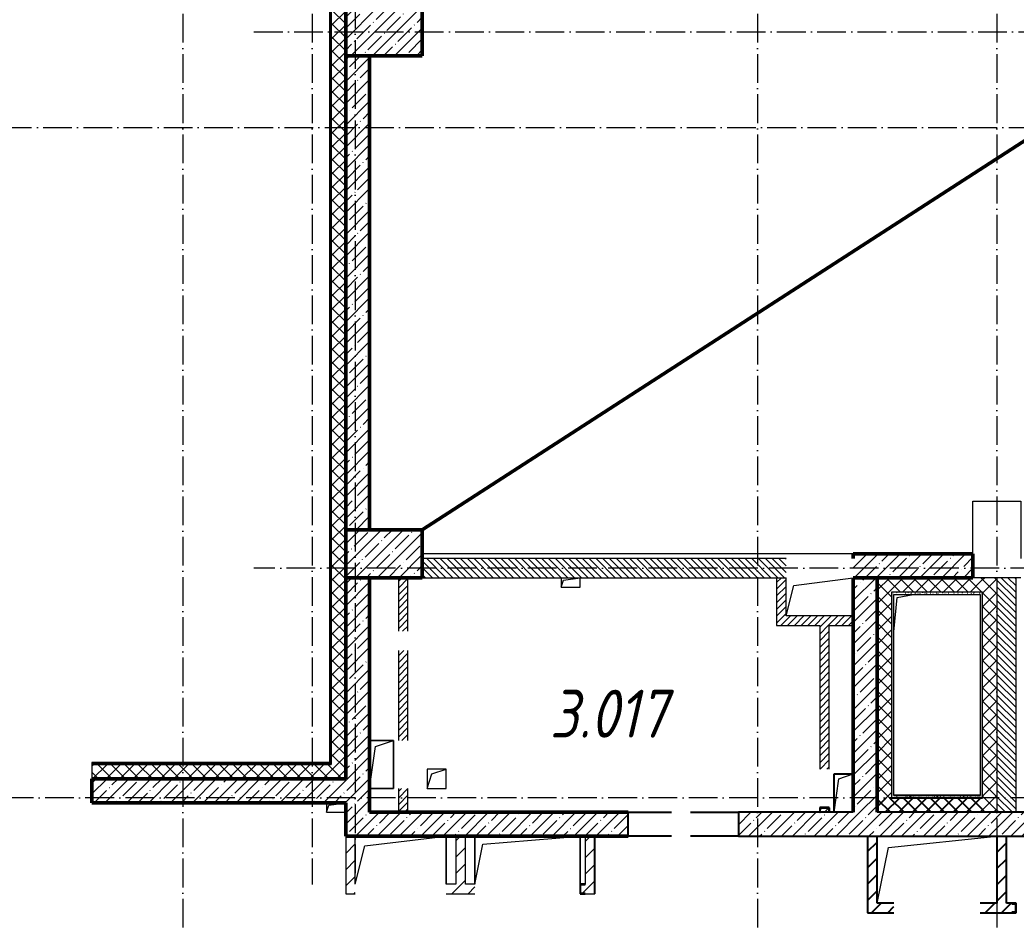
# Model space of a CAD drawing. Header units: millimetres. Extents: x -135211 to 49383, y -8033 to 228499.
# Drawn here: x -83144 to -72742, y 194196 to 203638 of the extents above; entities that cross this region are included whole.
import ezdxf

# ---------------------------------------------------------------- set-up
doc = ezdxf.new("R2010")
doc.units = ezdxf.units.MM
doc.linetypes.add('50_200_ШТРИХ_1Т_ш5_п1_п1_', pattern=[700, 500, -100, 0, -100])
for name, color, linetype, lineweight in [('A-DETL-____-OTLN-1', 7, 'Continuous', 50), ('A-FLOR-____-OTLN', 7, 'Continuous', 9), ('A-GENM-____-MCUT', 7, 'Continuous', 25), ('A-GENM-____-OTLN', 7, 'Continuous', 9), ('A-GENM-____-OTLN-1', 7, 'Continuous', 25), ('A-WALL-____-MCUT', 7, 'Continuous', 13), ('A-WALL-____-MCUT-1', 7, 'Continuous', 9), ('A-WALL-____-MCUT-2', 7, 'Continuous', 50), ('A-WALL-____-PATT-1', 7, 'Continuous', 9), ('A-WALL-FNSH-MCUT-1', 7, 'Continuous', 9), ('S-COLS-____-MCUT', 7, 'Continuous', 50), ('S-COLS-____-OTLN', 7, 'Continuous', 9), ('S-GRID-____-OTLN-1', 7, '50_200_ШТРИХ_1Т_ш5_п1_п1_', 9), ('Марки помещений', 7, 'Continuous', 9)]:
    doc.layers.add(name, color=color, linetype=linetype, lineweight=lineweight)
doc.layers.add('A-WALL-____-PATT-2', color=7, linetype='Continuous', lineweight=9, true_color=0x787878)
doc.styles.add('ISOCPEUR_I_2', font='isocpeui.ttf', dxfattribs={"width": 0.85, "height": 2.3})
pattern_1 = [(135, (-129942.255, 127932.027), (-35.35534, -35.35534), [])]
pattern_2 = [(45, (-129942.25, 127932.03), (-114.04925, 114.04925), []), (45, (-129828.2, 127932.03), (-114.04925, 114.04925), [201.612, -40.322, 3.353, -36.97])]
pattern_3 = [(45, (-129942.255, 127932.027), (-35.35534, 35.35534), [])]
pattern_4 = [(0, (-129942.255, 127932.027), (81.28, 20.32), [3.353, -57.607, 3.353, -57.607, -325.12]), (0, (-129942.255, 127932.027), (81.28, 20.32), [-121.92, 3.353, -118.567, 3.353, -57.607, -142.24]), (0, (-129942.255, 127932.027), (81.28, 20.32), [-304.8, 3.353, -37.287, 3.353, -98.247]), (120, (-129911.775, 127942.187), (-58.237636, 60.230545), [3.353, -57.607, 3.353, -57.607, -325.12]), (120, (-129911.775, 127942.187), (-58.237636, 60.230545), [-121.92, 3.353, -118.567, 3.353, -57.607, -142.24]), (120, (-129911.775, 127942.187), (-58.237636, 60.230545), [-304.8, 3.353, -37.287, 3.353, -98.247]), (240, (-129901.615, 127982.827), (-23.042364, -80.550545), [3.353, -57.607, 3.353, -57.607, -325.12]), (240, (-129901.615, 127982.827), (-23.042364, -80.550545), [-121.92, 3.353, -118.567, 3.353, -57.607, -142.24]), (240, (-129901.615, 127982.827), (-23.042364, -80.550545), [-304.8, 3.353, -37.287, 3.353, -98.247])]
pattern_5 = [(45, (-129942.25, 127932.03), (-70.71068, 70.71068), []), (135, (-129942.25, 127932.03), (-70.71068, -70.71068), [])]
pattern_6 = [(45, (-129942.25, 127932.03), (-84.85281, 84.85281), [])]

# ---------------------------------------------------------------- blocks, each defined once
blk = doc.blocks.new('BSC_Колонна _Прямоугольная - 500х800-V76-АР1_План отверстий 3 этажа в осях 1-64_Ю-ЯЯ')
at = {"layer": 'S-COLS-____-OTLN'}
h = blk.add_hatch(dxfattribs=at)
h.set_pattern_fill('FP_85', color=256, style=0, pattern_type=2)
h.set_pattern_definition([(315, (-75581.04, 50600), (114.04925, 114.04925), []), (315, (-75581.04, 50485.95), (114.04925, 114.04925), [201.613, -40.323, 3.353, -36.97])])
h.paths.add_polyline_path([(-250, -400), (250, -400), (250, 400), (-250, 400)], flags=0)
at = {"layer": 'S-COLS-____-MCUT'}
for p, q in [((250, 400), (-250, 400)), ((-250, 400), (-250, -400)), ((250, -400), (250, 400)), ((-250, -400), (250, -400))]:
    blk.add_line(p, q, dxfattribs=at)
blk = doc.blocks.new('BSC_Колонна _Прямоугольная - 500х800-V77-АР1_План отверстий 3 этажа в осях 1-64_Ю-ЯЯ')
at = {"layer": 'S-COLS-____-OTLN'}
h = blk.add_hatch(dxfattribs=at)
h.set_pattern_fill('FP_86', color=256, style=0, pattern_type=2)
h.set_pattern_definition([(315, (-70131.04, 50600), (114.04925, 114.04925), []), (315, (-70131.04, 50485.95), (114.04925, 114.04925), [201.613, -40.323, 3.353, -36.97])])
h.paths.add_polyline_path([(-250, -400), (250, -400), (250, 400), (-250, 400)], flags=0)
at = {"layer": 'S-COLS-____-MCUT'}
for p, q in [((250, 400), (-250, 400)), ((-250, 400), (-250, -400)), ((250, -400), (250, 400)), ((-250, -400), (250, -400))]:
    blk.add_line(p, q, dxfattribs=at)
blk = doc.blocks.new('BSC_Колонна _Прямоугольная - 500х800-V86-АР1_План отверстий 3 этажа в осях 1-64_Ю-ЯЯ')
at = {"layer": 'S-COLS-____-OTLN'}
for p, q in [((-250, 400), (-200, 400)), ((-250, -400), (-250, 200)), ((250, 150), (250, -400)), ((250, -400), (-250, -400))]:
    blk.add_line(p, q, dxfattribs=at)
blk = doc.blocks.new('154_Фахверк_СКБ_Швеллер - Тип_100_3960_зеркало-29769493-АР1_План отверстий 3 этажа в осях 1-64_Ю-ЯЯ')
at = {"layer": 'A-GENM-____-MCUT'}
for p, q in [((175, 50), (125, 50)), ((125, 50), (125, -50)), ((128, 47), (175, 47)), ((128, -47), (128, 47)), ((175, 47), (175, 50)), ((125, -50), (175, -50)), ((175, -47), (128, -47)), ((175, -50), (175, -47))]:
    blk.add_line(p, q, dxfattribs=at)
blk = doc.blocks.new('AR_Отверстие прямоугольное _в плите_ - AR_Отверстие прямоугольное _в плите_-V169-АР1_План отверстий 3 этажа в осях 1-64_Ю-ЯЯ')
at = {"layer": 'A-GENM-____-OTLN'}
for p, q in [((125, 250), (-125, 250)), ((-63, 188), (125, 250)), ((125, -250), (125, 250)), ((-125, -250), (-63, 188)), ((-125, -250), (125, -250))]:
    blk.add_line(p, q, dxfattribs=at)
blk = doc.blocks.new('AR_Отверстие прямоугольное _в плите_ - AR_Отверстие прямоугольное _в плите_-30459207-АР1_План отверстий 3 этажа в осях 1-64_Ю-ЯЯ')
at = {"layer": 'A-GENM-____-OTLN'}
for p, q in [((100, 100), (-100, 100)), ((-100, 100), (-100, -100)), ((-100, -100), (-50, 50)), ((-50, 50), (100, 100)), ((100, -100), (100, 100)), ((-100, -100), (100, -100))]:
    blk.add_line(p, q, dxfattribs=at)
blk = doc.blocks.new('AR_Отверстие прямоугольное _в плите_ - AR_Отверстие прямоугольное _в плите_-V173-АР1_План отверстий 3 этажа в осях 1-64_Ю-ЯЯ')
at = {"layer": 'A-GENM-____-OTLN'}
for p, q in [((100, 200), (-100, 200)), ((-100, 200), (-100, -200)), ((-100, -200), (-50, 150)), ((-50, 150), (100, 200))]:
    blk.add_line(p, q, dxfattribs=at)
blk = doc.blocks.new('AR_Отверстие прямоугольное _в плите_ - AR_Отверстие прямоугольное _в плите_-30510712-АР1_План отверстий 3 этажа в осях 1-64_Ю-ЯЯ')
at = {"layer": 'A-GENM-____-OTLN'}
for p, q in [((-100, 50), (-100, -50)), ((-100, -50), (-75, 25)), ((-75, 25), (100, 50)), ((-100, -50), (100, -50))]:
    blk.add_line(p, q, dxfattribs=at)
blk = doc.blocks.new('AR_Отверстие прямоугольное _в плите_ - AR_Отверстие прямоугольное _в плите_-V186-АР1_План отверстий 3 этажа в осях 1-64_Ю-ЯЯ')
at = {"layer": 'A-GENM-____-OTLN'}
for p, q in [((-100, 50), (-100, -50)), ((-100, -50), (-75, 25)), ((-75, 25), (100, 50)), ((100, -50), (100, 50)), ((-100, -50), (100, -50))]:
    blk.add_line(p, q, dxfattribs=at)
blk = doc.blocks.new('AR_Отверстие прямоугольное _в плите_ - AR_Отверстие прямоугольное _в плите_-30552508-АР1_План отверстий 3 этажа в осях 1-64_Ю-ЯЯ')
at = {"layer": 'A-GENM-____-OTLN'}
for p, q in [((-550, 250), (-550, -250)), ((-467, 167), (550, 250)), ((550, -250), (550, 250)), ((-550, -250), (-467, 167))]:
    blk.add_line(p, q, dxfattribs=at)
blk = doc.blocks.new('AR_Отверстие прямоугольное _в плите_ - AR_Отверстие прямоугольное _в плите_-30552516-АР1_План отверстий 3 этажа в осях 1-64_Ю-ЯЯ')
at = {"layer": 'A-GENM-____-OTLN'}
for p, q in [((-417, 1017), (-250, 1050)), ((-450, 658), (-417, 1017))]:
    blk.add_line(p, q, dxfattribs=at)
blk = doc.blocks.new('AR_Отверстие прямоугольное _в плите_ - AR_Отверстие прямоугольное _в плите_-30552779-АР1_План отверстий 3 этажа в осях 1-64_Ю-ЯЯ')
at = {"layer": 'A-GENM-____-OTLN'}
for p, q in [((-508, 233), (625, 350)), ((-625, -350), (-508, 233))]:
    blk.add_line(p, q, dxfattribs=at)
blk = doc.blocks.new('AR_Отверстие прямоугольное _в плите_ - AR_Отверстие прямоугольное _в плите_-30552525-АР1_План отверстий 3 этажа в осях 1-64_Ю-ЯЯ')
at = {"layer": 'A-GENM-____-OTLN'}
for p, q in [((-350, -200), (-270, 120)), ((-270, 120), (350, 200))]:
    blk.add_line(p, q, dxfattribs=at)
blk = doc.blocks.new('AR_Отверстие прямоугольное _в плите_ - AR_Отверстие прямоугольное _в плите_-30552717-АР1_План отверстий 3 этажа в осях 1-64_Ю-ЯЯ')
at = {"layer": 'A-GENM-____-OTLN'}
for p, q in [((-375, 150), (475, 250)), ((475, -250), (475, 250)), ((-475, -250), (-375, 150))]:
    blk.add_line(p, q, dxfattribs=at)
blk = doc.blocks.new('154_Стойка_СКБ_Швеллер - СМ-2180_100-28318692-АР1_План отверстий 3 этажа в осях 1-64_Ю-ЯЯ')
at = {"layer": 'A-GENM-____-MCUT'}
for p, q in [((171, 50), (125, 50)), ((125, 50), (125, -50)), ((129.5, 42.4), (171, 42.4)), ((129.5, -42.4), (129.5, 42.4)), ((171, 42.4), (171, 50)), ((125, -50), (171, -50)), ((171, -42.4), (129.5, -42.4)), ((171, -50), (171, -42.4))]:
    blk.add_line(p, q, dxfattribs=at)
blk = doc.blocks.new('154_Фахверк_СКБ_Швеллер - Тип_100_3960_зеркало-36793856-АР1_План отверстий 3 этажа в осях 1-64_Ю-ЯЯ')
at = {"layer": 'A-GENM-____-MCUT'}
for p, q in [((175, 50), (125, 50)), ((125, 50), (125, -50)), ((128, 47), (175, 47)), ((128, -47), (128, 47)), ((175, 47), (175, 50)), ((125, -50), (175, -50)), ((175, -47), (128, -47)), ((175, -50), (175, -47))]:
    blk.add_line(p, q, dxfattribs=at)

msp = doc.modelspace()

# ---------------------------------------------------------------- hatches: boundary and pattern name
h = msp.add_hatch()
h.set_pattern_fill('FP_4', color=256, style=0, pattern_type=2)
h.set_pattern_definition(pattern_5)
h.paths.add_polyline_path([(-73117.3, 195363.1), (-73092.3, 195363.1), (-73092.3, 195513.1), (-74192.3, 195513.1), (-74192.3, 195363.1), (-73397.4, 195363.1)], flags=0)
h = msp.add_hatch()
h.set_pattern_fill('FP_155', color=256, style=0, pattern_type=2)
h.set_pattern_definition(pattern_4)
h.paths.add_polyline_path([(-73117.3, 195513.1), (-73117.3, 195538.1), (-74042.3, 195538.1), (-74042.3, 195513.1), (-73397.4, 195513.1)], flags=0)
h = msp.add_hatch()
h.set_pattern_fill('FP_7', color=256, style=0, pattern_type=2)
h.set_pattern_definition(pattern_6)
h.paths.add_polyline_path([(-74192.3, 194313.1), (-74192.3, 195113.1), (-74292.3, 195113.1), (-74292.3, 194313.1)], flags=0)
h = msp.add_hatch()
h.set_pattern_fill('FP_7', color=256, style=0, pattern_type=2)
h.set_pattern_definition(pattern_6)
h.paths.add_polyline_path([(-72842.3, 194413.1), (-72842.3, 195113.1), (-72942.3, 195113.1), (-72942.3, 194413.1)], flags=0)
h = msp.add_hatch()
h.set_pattern_fill('FP_7', color=256, style=0, pattern_type=2)
h.set_pattern_definition(pattern_6)
h.paths.add_polyline_path([(-74017.3, 194313.1), (-74017.3, 194413.1), (-74192.3, 194413.1), (-74192.3, 194313.1)], flags=0)
h.paths.add_polyline_path([(-71996.3, 194313.1), (-71842.3, 194313.1), (-71842.3, 194413.1), (-71996.3, 194413.1), (-71996.3, 194405.5), (-72037.8, 194405.5), (-72037.8, 194320.7), (-71996.3, 194320.7)], flags=0)
h.paths.add_polyline_path([(-73117.3, 194313.1), (-72788.3, 194313.1), (-72788.3, 194320.7), (-72746.8, 194320.7), (-72746.8, 194405.5), (-72788.3, 194405.5), (-72788.3, 194413.1), (-73117.3, 194413.1), (-73117.3, 194320.7)], flags=0)
at = {"layer": 'A-WALL-____-PATT-1'}
h = msp.add_hatch(dxfattribs=at)
h.set_pattern_fill('FP_4', color=256, style=0, pattern_type=2)
h.set_pattern_definition(pattern_5)
h.paths.add_polyline_path([(-79742.3, 195713.1), (-79742.3, 213613.1), (-79892.3, 213613.1), (-79892.3, 195713.1)], flags=0)
h = msp.add_hatch(dxfattribs=at)
h.set_pattern_fill('FP_12', color=256, style=0, pattern_type=2)
h.set_pattern_definition(pattern_2)
h.paths.add_polyline_path([(-79492.3, 198313.1), (-79492.3, 203263.1), (-79742.3, 203263.1), (-79742.3, 198313.1)], flags=0)
h = msp.add_hatch(dxfattribs=at)
h.set_pattern_fill('FP_12', color=256, style=0, pattern_type=2)
h.set_pattern_definition(pattern_2)
h.paths.add_polyline_path([(-74442.3, 197813.1), (-73192.3, 197813.1), (-73192.3, 198063.1), (-74442.3, 198063.1), (-74442.3, 198013.1)], flags=0)
h = msp.add_hatch(dxfattribs=at)
h.set_pattern_fill('FP_9', color=256, style=0, pattern_type=2)
h.set_pattern_definition(pattern_1)
h.paths.add_polyline_path([(-75142.3, 197813.1), (-75142.3, 198013.1), (-78942.3, 198013.1), (-78942.3, 197813.1), (-75164.9, 197813.1)], flags=0)
h = msp.add_hatch(dxfattribs=at)
h.set_pattern_fill('FP_12', color=256, style=0, pattern_type=2)
h.set_pattern_definition(pattern_2)
h.paths.add_polyline_path([(-79742.3, 195113.1), (-79492.3, 195113.1), (-79492.3, 197813.1), (-79742.3, 197813.1), (-79742.3, 195463.1)], flags=0)
h = msp.add_hatch(dxfattribs=at)
h.set_pattern_fill('FP_8', color=256, style=0, pattern_type=2)
h.set_pattern_definition(pattern_3)
h.paths.add_polyline_path([(-79092.3, 195363.1), (-79092.3, 195613.1), (-79192.3, 195613.1), (-79192.3, 195363.1)], flags=0)
h.paths.add_polyline_path([(-79192.3, 196113.1), (-79092.3, 196113.1), (-79092.3, 197053.1), (-79192.3, 197053.1), (-79192.3, 196456.9)], flags=0)
h.paths.add_polyline_path([(-79192.3, 197253.1), (-79092.3, 197253.1), (-79092.3, 197813.1), (-79192.3, 197813.1)], flags=0)
h = msp.add_hatch(dxfattribs=at)
h.set_pattern_fill('FP_8', color=256, style=0, pattern_type=2)
h.set_pattern_definition(pattern_3)
h.paths.add_polyline_path([(-75242.3, 197313.1), (-75142.3, 197313.1), (-75142.3, 197813.1), (-75242.3, 197813.1)], flags=0)
h = msp.add_hatch(dxfattribs=at)
h.set_pattern_fill('FP_12', color=256, style=0, pattern_type=2)
h.set_pattern_definition(pattern_2)
h.paths.add_polyline_path([(-74442.3, 195363.1), (-74192.3, 195363.1), (-74192.3, 197813.1), (-74442.3, 197813.1), (-74442.3, 196456.9)], flags=0)
h = msp.add_hatch(dxfattribs=at)
h.set_pattern_fill('FP_4', color=256, style=0, pattern_type=2)
h.set_pattern_definition(pattern_5)
h.paths.add_polyline_path([(-74042.3, 195513.1), (-74042.3, 197813.1), (-74192.3, 197813.1), (-74192.3, 195513.1)], flags=0)
h = msp.add_hatch(dxfattribs=at)
h.set_pattern_fill('FP_4', color=256, style=0, pattern_type=2)
h.set_pattern_definition(pattern_5)
h.paths.add_polyline_path([(-74017.3, 197663.1), (-73092.3, 197663.1), (-73092.3, 197813.1), (-74042.3, 197813.1), (-74042.3, 197663.1)], flags=0)
h = msp.add_hatch(dxfattribs=at)
h.set_pattern_fill('FP_4', color=256, style=0, pattern_type=2)
h.set_pattern_definition(pattern_5)
h.paths.add_polyline_path([(-73092.3, 195363.1), (-72942.3, 195363.1), (-72942.3, 197813.1), (-73092.3, 197813.1), (-73092.3, 195513.1)], flags=0)
h = msp.add_hatch(dxfattribs=at)
h.set_pattern_fill('FP_9', color=256, style=0, pattern_type=2)
h.set_pattern_definition(pattern_1)
h.paths.add_polyline_path([(-72742.3, 195363.1), (-72742.3, 197813.1), (-72942.3, 197813.1), (-72942.3, 195363.1)], flags=0)
h = msp.add_hatch(dxfattribs=at)
h.set_pattern_fill('FP_8', color=256, style=0, pattern_type=2)
h.set_pattern_definition(pattern_3)
h.paths.add_polyline_path([(-74692.3, 197313.1), (-74442.3, 197313.1), (-74442.3, 197413.1), (-75142.3, 197413.1), (-75142.3, 197313.1), (-74792.3, 197313.1)], flags=0)
h = msp.add_hatch(dxfattribs=at)
h.set_pattern_fill('FP_8', color=256, style=0, pattern_type=2)
h.set_pattern_definition(pattern_3)
h.paths.add_polyline_path([(-74695.3, 195363.1), (-74695.3, 195410.1), (-74789.3, 195410.1), (-74789.3, 195363.1), (-74742.3, 195363.1)], flags=0)
h.paths.add_polyline_path([(-74692.3, 195813.1), (-74692.3, 197313.1), (-74792.3, 197313.1), (-74792.3, 195813.1)], flags=0)
h = msp.add_hatch(dxfattribs=at)
h.set_pattern_fill('FP_4', color=256, style=0, pattern_type=2)
h.set_pattern_definition(pattern_5)
h.paths.add_polyline_path([(-79892.3, 195713.1), (-79892.3, 195863.1), (-82392.3, 195863.1), (-82392.3, 195713.1), (-80067.2, 195713.1)], flags=0)
h.paths.add_polyline_path([(-84192.3, 195713.1), (-84192.3, 195863.1), (-84692.3, 195863.1), (-84692.3, 195713.1)], flags=0)
h = msp.add_hatch(dxfattribs=at)
h.set_pattern_fill('FP_12', color=256, style=0, pattern_type=2)
h.set_pattern_definition(pattern_2)
h.paths.add_polyline_path([(-79742.3, 195463.1), (-79742.3, 195713.1), (-82392.3, 195713.1), (-82392.3, 195463.1), (-80467.3, 195463.1)], flags=0)
h = msp.add_hatch(dxfattribs=at)
h.set_pattern_fill('FP_12', color=256, style=0, pattern_type=2)
h.set_pattern_definition(pattern_2)
h.paths.add_polyline_path([(-66945.3, 195113.1), (-66692.3, 195113.1), (-66692.3, 195363.1), (-67992.3, 195363.1), (-67992.3, 195113.1)], flags=0)
h.paths.add_polyline_path([(-68992.3, 195113.1), (-68992.3, 195363.1), (-69992.3, 195363.1), (-69992.3, 195113.1), (-69862.5, 195113.1)], flags=0)
h.paths.add_polyline_path([(-71630, 195113.1), (-71142.3, 195113.1), (-71142.3, 195363.1), (-75642.3, 195363.1), (-75642.3, 195113.1), (-72513.7, 195113.1)], flags=0)
h.paths.add_polyline_path([(-77242.3, 195113.1), (-76792.3, 195113.1), (-76792.3, 195363.1), (-79492.3, 195363.1), (-79492.3, 195113.1), (-78492.3, 195113.1)], flags=0)
h = msp.add_hatch(dxfattribs=at)
h.set_pattern_fill('FP_7', color=256, style=0, pattern_type=2)
h.set_pattern_definition(pattern_6)
h.paths.add_polyline_path([(-79642.3, 194513.1), (-79642.3, 195113.1), (-79742.3, 195113.1), (-79742.3, 194513.1)], flags=0)
h = msp.add_hatch(dxfattribs=at)
h.set_pattern_fill('FP_7', color=256, style=0, pattern_type=2)
h.set_pattern_definition(pattern_6)
h.paths.add_polyline_path([(-78492.3, 194613.1), (-78492.3, 195113.1), (-78592.3, 195113.1), (-78592.3, 194613.1)], flags=0)
h = msp.add_hatch(dxfattribs=at)
h.set_pattern_fill('FP_7', color=256, style=0, pattern_type=2)
h.set_pattern_definition(pattern_6)
h.paths.add_polyline_path([(-77142.3, 194613.1), (-77142.3, 195113.1), (-77242.3, 195113.1), (-77242.3, 194613.1)], flags=0)
h = msp.add_hatch(dxfattribs=at)
h.set_pattern_fill('FP_7', color=256, style=0, pattern_type=2)
h.set_pattern_definition(pattern_6)
h.paths.add_polyline_path([(-77142.3, 194513.1), (-77142.3, 194613.1), (-77242.3, 194613.1), (-77242.3, 194610.1), (-77289.3, 194610.1), (-77289.3, 194516.1), (-77242.3, 194516.1), (-77242.3, 194513.1)], flags=0)
h.paths.add_polyline_path([(-78692.3, 194513.1), (-78392.3, 194513.1), (-78392.3, 194613.1), (-78692.3, 194613.1), (-78692.3, 194595.7)], flags=0)
at = {"layer": 'A-WALL-____-PATT-2'}
h = msp.add_hatch(dxfattribs=at)
h.set_pattern_fill('FP_155', color=256, style=0, pattern_type=2)
h.set_pattern_definition(pattern_4)
h.paths.add_polyline_path([(-74042.3, 195538.1), (-74017.3, 195538.1), (-74017.3, 197663.1), (-74042.3, 197663.1), (-74042.3, 196456.9)], flags=0)
h = msp.add_hatch(dxfattribs=at)
h.set_pattern_fill('FP_155', color=256, style=0, pattern_type=2)
h.set_pattern_definition(pattern_4)
h.paths.add_polyline_path([(-74017.3, 197638.1), (-73117.3, 197638.1), (-73117.3, 197663.1), (-74017.3, 197663.1)], flags=0)
h = msp.add_hatch(dxfattribs=at)
h.set_pattern_fill('FP_155', color=256, style=0, pattern_type=2)
h.set_pattern_definition(pattern_4)
h.paths.add_polyline_path([(-73117.3, 195513.1), (-73092.3, 195513.1), (-73092.3, 197663.1), (-73117.3, 197663.1), (-73117.3, 195538.1)], flags=0)

# ---------------------------------------------------------------- linework, layer by layer
for p, q in [((-74642.3, 195763.1), (-74442.3, 195763.1)), ((-74642.3, 195363.1), (-74642.3, 195763.1)), ((-74042.3, 195513.1), (-73092.3, 195513.1)), ((-73117.3, 195538.1), (-74017.3, 195538.1)), ((-76792.3, 195113.1), (-76792.3, 195363.1)), ((-76792.3, 195363.1), (-76340.9, 195363.1)), ((-76140.9, 195363.1), (-75642.3, 195363.1)), ((-74792.3, 195363.1), (-75642.3, 195363.1)), ((-75642.3, 195363.1), (-75642.3, 195113.1)), ((-74695.3, 195363.1), (-74789.3, 195363.1)), ((-74442.3, 195363.1), (-74692.3, 195363.1)), ((-72392.3, 195363.1), (-74192.3, 195363.1)), ((-77142.3, 194513.1), (-77142.3, 195113.1)), ((-76340.9, 195113.1), (-76792.3, 195113.1)), ((-75642.3, 195113.1), (-76140.9, 195113.1)), ((-75642.3, 195113.1), (-71142.3, 195113.1)), ((-74292.3, 195113.1), (-74292.3, 194313.1)), ((-74192.3, 194413.1), (-74192.3, 195113.1)), ((-72942.3, 195113.1), (-72942.3, 194413.1)), ((-72842.3, 194413.1), (-72842.3, 195113.1)), ((-74017.3, 194413.1), (-74192.3, 194413.1)), ((-72942.3, 194413.1), (-73117.3, 194413.1)), ((-72788.3, 194413.1), (-72842.3, 194413.1)), ((-74292.3, 194313.1), (-74017.3, 194313.1)), ((-73117.3, 194313.1), (-72788.3, 194313.1))]:
    msp.add_line(p, q)
at = {"layer": 'A-DETL-____-OTLN-1'}
msp.add_line((-56042.3, 213113.1), (-78942.3, 198313.1), dxfattribs=at)
at = {"layer": 'A-FLOR-____-OTLN'}
for p, q in [((-74442.3, 198063.1), (-78942.3, 198063.1)), ((-79492.3, 196113.1), (-79242.3, 196113.1)), ((-79242.3, 196113.1), (-79242.3, 195613.1)), ((-79242.3, 195613.1), (-79492.3, 195613.1)), ((-78692.3, 195113.1), (-78692.3, 194613.1)), ((-78392.3, 194613.1), (-78392.3, 195113.1)), ((-77292.3, 195113.1), (-77292.3, 194613.1))]:
    msp.add_line(p, q, dxfattribs=at)
at = {"layer": 'A-WALL-____-MCUT'}
for p, q in [((-75142.3, 198013.1), (-78942.3, 198013.1)), ((-78942.3, 197813.1), (-75142.3, 197813.1)), ((-72742.3, 197813.1), (-72942.3, 197813.1)), ((-72942.3, 197813.1), (-72942.3, 195363.1)), ((-72742.3, 195363.1), (-72742.3, 197813.1))]:
    msp.add_line(p, q, dxfattribs=at)
at = {"layer": 'A-WALL-____-MCUT-1'}
for p, q in [((-79904.3, 213863.1), (-79904.3, 195875.1)), ((-79898.3, 213863.1), (-79898.3, 195869.1)), ((-79892.3, 213613.1), (-79892.3, 195863.1)), ((-72942.3, 197813.1), (-73192.3, 197813.1)), ((-74042.3, 197663.1), (-74042.3, 195513.1)), ((-73092.3, 197663.1), (-74042.3, 197663.1)), ((-73092.3, 195513.1), (-73092.3, 197663.1)), ((-79904.3, 195875.1), (-82392.3, 195875.1)), ((-79898.3, 195869.1), (-82392.3, 195869.1)), ((-82392.3, 195863.1), (-82392.3, 195713.1))]:
    msp.add_line(p, q, dxfattribs=at)
at = {"layer": 'A-WALL-____-MCUT-2'}
for p, q in [((-79742.3, 203263.1), (-79742.3, 198313.1)), ((-79492.3, 198313.1), (-79492.3, 203263.1)), ((-73192.3, 198063.1), (-74442.3, 198063.1)), ((-74442.3, 198063.1), (-74442.3, 198013.1)), ((-73192.3, 197813.1), (-73192.3, 198063.1)), ((-79742.3, 197813.1), (-79742.3, 195713.1)), ((-79492.3, 195363.1), (-79492.3, 197813.1)), ((-74442.3, 197813.1), (-74442.3, 195363.1)), ((-74442.3, 197813.1), (-73192.3, 197813.1)), ((-74192.3, 195363.1), (-74192.3, 197813.1)), ((-82392.3, 195713.1), (-82392.3, 195463.1)), ((-79742.3, 195713.1), (-82392.3, 195713.1)), ((-82392.3, 195463.1), (-79742.3, 195463.1)), ((-79742.3, 195463.1), (-79742.3, 195113.1)), ((-76792.3, 195363.1), (-79492.3, 195363.1)), ((-79742.3, 195113.1), (-76792.3, 195113.1))]:
    msp.add_line(p, q, dxfattribs=at)
at = {"layer": 'A-WALL-FNSH-MCUT-1'}
for p, q in [((-79912.3, 213863.1), (-79912.3, 195883.1)), ((-79192.3, 197813.1), (-79192.3, 197253.1)), ((-79092.3, 197253.1), (-79092.3, 197813.1)), ((-75242.3, 197813.1), (-75242.3, 197313.1)), ((-75142.3, 197413.1), (-75142.3, 197813.1)), ((-75142.3, 197813.1), (-75142.3, 197813.1)), ((-74017.3, 195538.1), (-74017.3, 197638.1)), ((-74017.3, 197638.1), (-73117.3, 197638.1)), ((-73117.3, 197638.1), (-73117.3, 195538.1)), ((-74442.3, 197413.1), (-75142.3, 197413.1)), ((-75242.3, 197313.1), (-74792.3, 197313.1)), ((-74792.3, 197313.1), (-74792.3, 195813.1)), ((-74692.3, 195813.1), (-74692.3, 197313.1)), ((-74692.3, 197313.1), (-74442.3, 197313.1)), ((-79192.3, 197053.1), (-79192.3, 196113.1)), ((-79092.3, 196113.1), (-79092.3, 197053.1)), ((-79912.3, 195883.1), (-82392.3, 195883.1)), ((-82392.3, 195883.1), (-82392.3, 195863.1)), ((-82392.3, 195863.1), (-79892.3, 195863.1)), ((-79192.3, 195613.1), (-79192.3, 195363.1)), ((-79092.3, 195363.1), (-79092.3, 195613.1)), ((-79742.3, 195113.1), (-79742.3, 194513.1)), ((-79642.3, 194613.1), (-79642.3, 195113.1)), ((-78592.3, 195113.1), (-78592.3, 194613.1)), ((-78492.3, 194613.1), (-78492.3, 195113.1)), ((-77242.3, 195113.1), (-77242.3, 194613.1)), ((-79742.3, 194513.1), (-79642.3, 194513.1)), ((-78592.3, 194613.1), (-78692.3, 194613.1)), ((-78692.3, 194513.1), (-78392.3, 194513.1)), ((-78392.3, 194613.1), (-78492.3, 194613.1)), ((-77242.3, 194513.1), (-77142.3, 194513.1))]:
    msp.add_line(p, q, dxfattribs=at)
at = {"layer": 'S-GRID-____-OTLN-1', "color": 251, "ltscale": 0.6, "true_color": 0x636466}
for p, q in [((-81442.3, 218824.9), (-81442.3, 180823.6)), ((-80092.3, 218824.9), (-80092.3, 194607.5)), ((-75442.3, 218824.9), (-75442.3, 180823.6)), ((-72942.3, 218824.9), (-72942.3, 180823.6)), ((-79642.3, 218551.5), (-79642.3, 194607.5)), ((-80700.2, 203513.1), (-25867.8, 203513.1)), ((-95504.8, 202513.1), (-25867.8, 202513.1)), ((-25867.8, 197913.1), (-80700.2, 197913.1)), ((-25867.8, 195513.1), (-134611, 195513.1))]:
    msp.add_line(p, q, dxfattribs=at)

# ---------------------------------------------------------------- block references
for name, p in [('AR_Отверстие прямоугольное _в плите_ - AR_Отверстие прямоугольное _в плите_-V173-АР1_План отверстий 3 этажа в осях 1-64_Ю-ЯЯ', (-74542.3, 195563.1)), ('AR_Отверстие прямоугольное _в плите_ - AR_Отверстие прямоугольное _в плите_-30552779-АР1_План отверстий 3 этажа в осях 1-64_Ю-ЯЯ', (-73567.3, 194763.1))]:
    msp.add_blockref(name, p)
for name, p, rotation in [('154_Фахверк_СКБ_Швеллер - Тип_100_3960_зеркало-29769493-АР1_План отверстий 3 этажа в осях 1-64_Ю-ЯЯ', (-74742.3, 195538.1), 270), ('154_Стойка_СКБ_Швеллер - СМ-2180_100-28318692-АР1_План отверстий 3 этажа в осях 1-64_Ю-ЯЯ', (-72617.3, 194363.1), 180)]:
    msp.add_blockref(name, p, dxfattribs=dict(rotation=rotation))
at = {"layer": 'A-GENM-____-OTLN'}
for name, p in [('AR_Отверстие прямоугольное _в плите_ - AR_Отверстие прямоугольное _в плите_-V186-АР1_План отверстий 3 этажа в осях 1-64_Ю-ЯЯ', (-77392.3, 197763.1)), ('AR_Отверстие прямоугольное _в плите_ - AR_Отверстие прямоугольное _в плите_-30552525-АР1_План отверстий 3 этажа в осях 1-64_Ю-ЯЯ', (-74792.3, 197613.1)), ('AR_Отверстие прямоугольное _в плите_ - AR_Отверстие прямоугольное _в плите_-30552516-АР1_План отверстий 3 этажа в осях 1-64_Ю-ЯЯ', (-73567.3, 196588.1)), ('AR_Отверстие прямоугольное _в плите_ - AR_Отверстие прямоугольное _в плите_-V169-АР1_План отверстий 3 этажа в осях 1-64_Ю-ЯЯ', (-79367.3, 195863.1)), ('AR_Отверстие прямоугольное _в плите_ - AR_Отверстие прямоугольное _в плите_-30459207-АР1_План отверстий 3 этажа в осях 1-64_Ю-ЯЯ', (-78792.3, 195713.1)), ('AR_Отверстие прямоугольное _в плите_ - AR_Отверстие прямоугольное _в плите_-30510712-АР1_План отверстий 3 этажа в осях 1-64_Ю-ЯЯ', (-79842.3, 195413.1)), ('AR_Отверстие прямоугольное _в плите_ - AR_Отверстие прямоугольное _в плите_-30552717-АР1_План отверстий 3 этажа в осях 1-64_Ю-ЯЯ', (-79167.3, 194863.1)), ('AR_Отверстие прямоугольное _в плите_ - AR_Отверстие прямоугольное _в плите_-30552508-АР1_План отверстий 3 этажа в осях 1-64_Ю-ЯЯ', (-77842.3, 194863.1))]:
    msp.add_blockref(name, p, dxfattribs=at)
at = {"layer": 'A-GENM-____-OTLN-1'}
msp.add_blockref('154_Фахверк_СКБ_Швеллер - Тип_100_3960_зеркало-36793856-АР1_План отверстий 3 этажа в осях 1-64_Ю-ЯЯ', (-77417.3, 194563.1), dxfattribs=at)
at = {"layer": 'S-COLS-____-OTLN'}
for name, p, rotation in [('BSC_Колонна _Прямоугольная - 500х800-V76-АР1_План отверстий 3 этажа в осях 1-64_Ю-ЯЯ', (-79342.3, 203513.1), 89.9999999999999), ('BSC_Колонна _Прямоугольная - 500х800-V86-АР1_План отверстий 3 этажа в осях 1-64_Ю-ЯЯ', (-72942.3, 198213.1), 180), ('BSC_Колонна _Прямоугольная - 500х800-V77-АР1_План отверстий 3 этажа в осях 1-64_Ю-ЯЯ', (-79342.3, 198063.1), 89.9999999999999)]:
    msp.add_blockref(name, p, dxfattribs=dict(at, rotation=rotation))

# ---------------------------------------------------------------- texts
at = {"layer": 'Марки помещений', "insert": (-77611.5, 196642.9), "char_height": 500, "width": 737.552, "attachment_point": 1, "style": 'ISOCPEUR_I_2'}
msp.add_mtext('3.017', dxfattribs=at)

doc.saveas('drawing.dxf')
